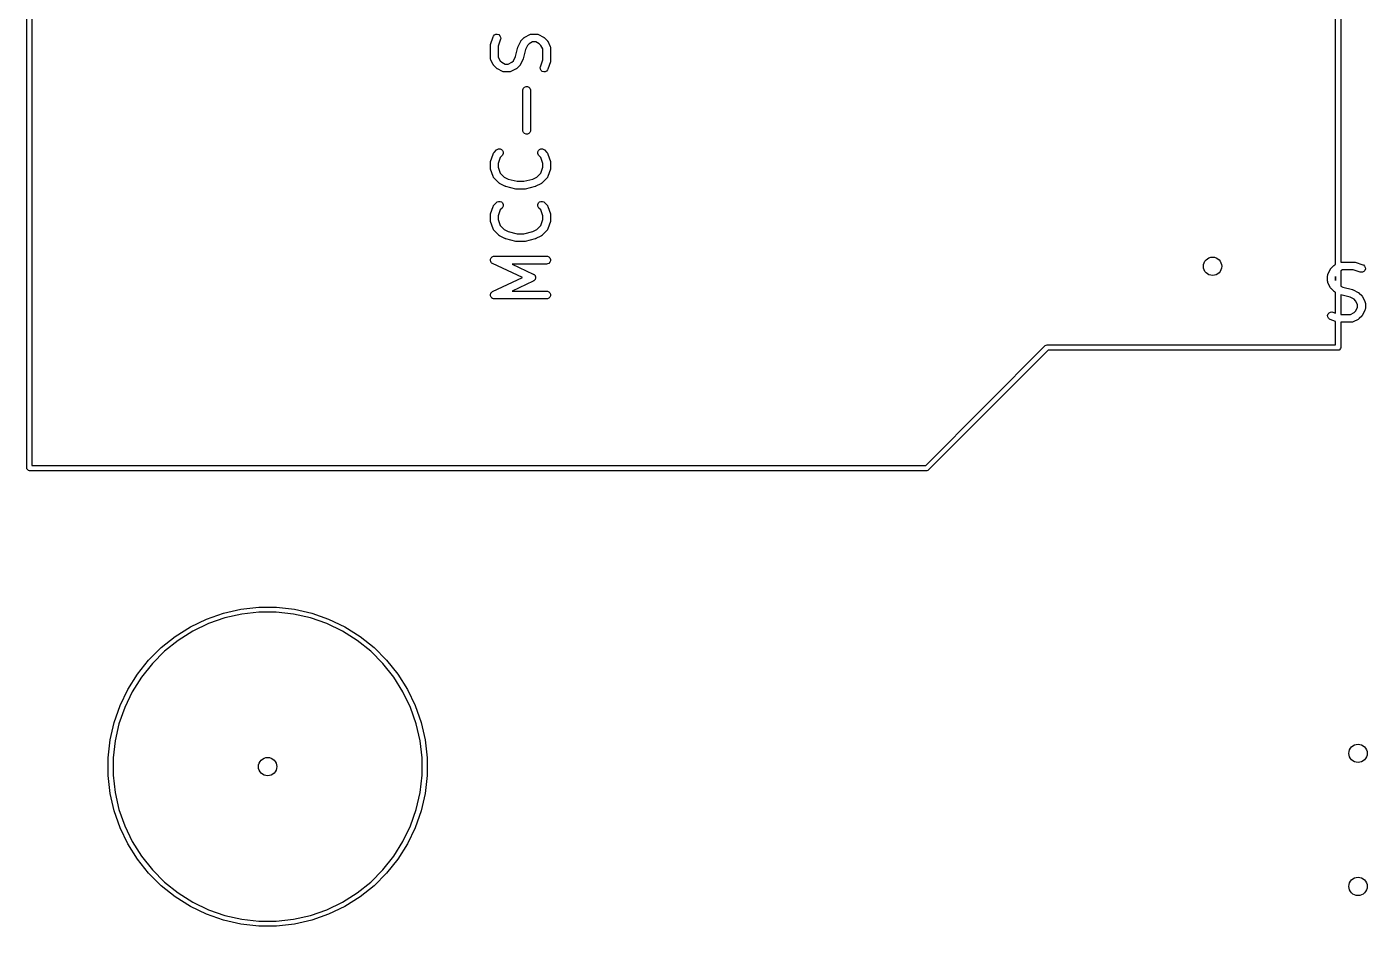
# Model space of a CAD drawing. Header units: inches. Extents: x -2.17 to 1.75, y 0.02 to 2.82.
# Drawn here: x -2.171 to -1.163, y 0.505 to 1.181 of the extents above; entities that cross this region are included whole.
import ezdxf

# ---------------------------------------------------------------- set-up
doc = ezdxf.new("R2010")
doc.units = ezdxf.units.IN
doc.header["$MEASUREMENT"] = 0
doc.layers.add('BLACK', color=250, linetype='CONTINUOUS')

msp = doc.modelspace()

# ---------------------------------------------------------------- linework, layer by layer
at = {"layer": 'BLACK', "linetype": 'CONTINUOUS'}
for p, q in [((-2.1711, 0.8494), (-2.1711, 1.8967)), ((-1.1829, 1.8967), (-1.1829, 1.0042)), ((-2.1672, 1.8947), (-2.1672, 0.8514)), ((-1.1869, 1.0024), (-1.1869, 1.8947)), ((-1.8223, 1.1678), (-1.8205, 1.1735)), ((-1.8205, 1.1735), (-1.8202, 1.174)), ((-1.8202, 1.174), (-1.8195, 1.1749)), ((-1.8195, 1.1749), (-1.8184, 1.1754)), ((-1.8184, 1.1754), (-1.8173, 1.1755)), ((-1.8173, 1.1755), (-1.8162, 1.1751)), ((-1.8149, 1.1716), (-1.8166, 1.1664)), ((-1.8162, 1.1751), (-1.8153, 1.1743)), ((-1.8153, 1.1743), (-1.8148, 1.1733)), ((-1.8147, 1.1722), (-1.8149, 1.1716)), ((-1.8148, 1.1733), (-1.8147, 1.1722)), ((-1.8016, 1.1663), (-1.7997, 1.1701)), ((-1.7997, 1.1701), (-1.7995, 1.1703)), ((-1.7995, 1.1704), (-1.7994, 1.1705)), ((-1.7995, 1.1703), (-1.7995, 1.1704)), ((-1.7994, 1.1705), (-1.7994, 1.1706)), ((-1.7994, 1.1706), (-1.7993, 1.1706)), ((-1.7993, 1.1706), (-1.7991, 1.1709)), ((-1.7991, 1.1709), (-1.7973, 1.1727)), ((-1.7973, 1.1727), (-1.797, 1.1729)), ((-1.797, 1.1729), (-1.797, 1.173)), ((-1.797, 1.173), (-1.7969, 1.173)), ((-1.7969, 1.173), (-1.7968, 1.1731)), ((-1.7968, 1.1731), (-1.7967, 1.1731)), ((-1.7967, 1.1731), (-1.7965, 1.1733)), ((-1.7965, 1.1733), (-1.7927, 1.1752)), ((-1.7907, 1.1696), (-1.7934, 1.1682)), ((-1.7927, 1.1752), (-1.7922, 1.1754)), ((-1.7922, 1.1754), (-1.7921, 1.1754)), ((-1.7921, 1.1754), (-1.792, 1.1754)), ((-1.792, 1.1754), (-1.7914, 1.1755)), ((-1.7914, 1.1755), (-1.7877, 1.1755)), ((-1.7884, 1.1696), (-1.7907, 1.1696)), ((-1.7857, 1.1682), (-1.7884, 1.1696)), ((-1.7877, 1.1755), (-1.7871, 1.1754)), ((-1.7871, 1.1754), (-1.787, 1.1754)), ((-1.787, 1.1754), (-1.7869, 1.1754)), ((-1.7869, 1.1754), (-1.7863, 1.1752)), ((-1.7863, 1.1752), (-1.7826, 1.1733)), ((-1.7826, 1.1733), (-1.7823, 1.1731)), ((-1.7823, 1.1731), (-1.7823, 1.1731)), ((-1.7823, 1.1731), (-1.7822, 1.173)), ((-1.7822, 1.173), (-1.7821, 1.173)), ((-1.7821, 1.173), (-1.7821, 1.1729)), ((-1.7821, 1.1729), (-1.7818, 1.1727)), ((-1.7818, 1.1727), (-1.78, 1.1709)), ((-1.78, 1.1709), (-1.7798, 1.1706)), ((-1.7798, 1.1706), (-1.7797, 1.1706)), ((-1.7797, 1.1706), (-1.7797, 1.1705)), ((-1.7797, 1.1705), (-1.7796, 1.1704)), ((-1.7796, 1.1704), (-1.7796, 1.1703)), ((-1.7796, 1.1703), (-1.7794, 1.1701)), ((-1.7794, 1.1701), (-1.7775, 1.1663)), ((-1.8225, 1.1673), (-1.8224, 1.1674)), ((-1.8225, 1.1672), (-1.8225, 1.1673)), ((-1.8225, 1.1669), (-1.8225, 1.1672)), ((-1.8225, 1.1575), (-1.8225, 1.1669)), ((-1.8224, 1.1675), (-1.8223, 1.1678)), ((-1.8224, 1.1674), (-1.8224, 1.1675)), ((-1.8224, 1.1675), (-1.8224, 1.1675)), ((-1.8166, 1.1664), (-1.8166, 1.1582)), ((-1.8036, 1.1586), (-1.8018, 1.1657)), ((-1.8018, 1.1658), (-1.8017, 1.166)), ((-1.8018, 1.1657), (-1.8018, 1.1658)), ((-1.8018, 1.1658), (-1.8018, 1.1658)), ((-1.8017, 1.166), (-1.8016, 1.1663)), ((-1.8016, 1.1663), (-1.8016, 1.1663)), ((-1.8016, 1.1663), (-1.8016, 1.1663)), ((-1.7961, 1.164), (-1.7979, 1.1568)), ((-1.7946, 1.167), (-1.7961, 1.164)), ((-1.7934, 1.1682), (-1.7946, 1.167)), ((-1.7845, 1.167), (-1.7857, 1.1682)), ((-1.7831, 1.1643), (-1.7845, 1.167)), ((-1.7831, 1.1561), (-1.7831, 1.1643)), ((-1.7775, 1.1663), (-1.7773, 1.1658)), ((-1.7773, 1.1658), (-1.7773, 1.1657)), ((-1.7773, 1.1657), (-1.7773, 1.1656)), ((-1.7773, 1.1656), (-1.7772, 1.165)), ((-1.7772, 1.165), (-1.7772, 1.1557)), ((-1.8224, 1.157), (-1.8225, 1.1575)), ((-1.8224, 1.1569), (-1.8224, 1.157)), ((-1.8224, 1.1567), (-1.8224, 1.1569)), ((-1.8222, 1.1562), (-1.8224, 1.1567)), ((-1.8203, 1.1525), (-1.8222, 1.1562)), ((-1.8201, 1.1522), (-1.8203, 1.1525)), ((-1.8201, 1.1521), (-1.8201, 1.1522)), ((-1.82, 1.1521), (-1.8201, 1.1521)), ((-1.82, 1.152), (-1.82, 1.1521)), ((-1.8199, 1.1519), (-1.82, 1.152)), ((-1.8197, 1.1517), (-1.8199, 1.1519)), ((-1.8179, 1.1498), (-1.8197, 1.1517)), ((-1.8176, 1.1496), (-1.8179, 1.1498)), ((-1.8175, 1.1495), (-1.8176, 1.1496)), ((-1.8176, 1.1496), (-1.8176, 1.1496)), ((-1.8174, 1.1494), (-1.8175, 1.1495)), ((-1.8171, 1.1493), (-1.8174, 1.1494)), ((-1.8174, 1.1494), (-1.8174, 1.1494)), ((-1.8134, 1.1474), (-1.8171, 1.1493)), ((-1.8166, 1.1582), (-1.8152, 1.1555)), ((-1.8152, 1.1555), (-1.814, 1.1543)), ((-1.814, 1.1543), (-1.8113, 1.153)), ((-1.8113, 1.153), (-1.809, 1.153)), ((-1.809, 1.153), (-1.8063, 1.1543)), ((-1.8032, 1.1493), (-1.807, 1.1474)), ((-1.8063, 1.1543), (-1.8051, 1.1555)), ((-1.8051, 1.1555), (-1.8036, 1.1586)), ((-1.803, 1.1494), (-1.8032, 1.1493)), ((-1.8029, 1.1494), (-1.803, 1.1494)), ((-1.8028, 1.1495), (-1.8029, 1.1494)), ((-1.8027, 1.1496), (-1.8028, 1.1495)), ((-1.8024, 1.1498), (-1.8027, 1.1496)), ((-1.8027, 1.1496), (-1.8027, 1.1496)), ((-1.8006, 1.1517), (-1.8024, 1.1498)), ((-1.8004, 1.1519), (-1.8006, 1.1517)), ((-1.8003, 1.152), (-1.8004, 1.1519)), ((-1.8002, 1.1521), (-1.8003, 1.1521)), ((-1.8003, 1.1521), (-1.8003, 1.152)), ((-1.8, 1.1525), (-1.8002, 1.1522)), ((-1.8002, 1.1522), (-1.8002, 1.1521)), ((-1.7981, 1.1562), (-1.8, 1.1525)), ((-1.798, 1.1565), (-1.7981, 1.1563)), ((-1.7981, 1.1563), (-1.7981, 1.1562)), ((-1.7981, 1.1562), (-1.7981, 1.1562)), ((-1.7979, 1.1567), (-1.798, 1.1565)), ((-1.7979, 1.1568), (-1.7979, 1.1568)), ((-1.7979, 1.1568), (-1.7979, 1.1567)), ((-1.785, 1.1504), (-1.7848, 1.151)), ((-1.7849, 1.1492), (-1.785, 1.1504)), ((-1.7844, 1.1482), (-1.7849, 1.1492)), ((-1.7848, 1.151), (-1.7831, 1.1561)), ((-1.7774, 1.1547), (-1.7792, 1.1491)), ((-1.7773, 1.155), (-1.7774, 1.1547)), ((-1.7772, 1.1553), (-1.7773, 1.1552)), ((-1.7773, 1.1552), (-1.7773, 1.1551)), ((-1.7773, 1.1551), (-1.7773, 1.155)), ((-1.7772, 1.1557), (-1.7772, 1.1554)), ((-1.7772, 1.1554), (-1.7772, 1.1553)), ((-1.8128, 1.1472), (-1.8134, 1.1474)), ((-1.8127, 1.1472), (-1.8128, 1.1472)), ((-1.8126, 1.1471), (-1.8127, 1.1472)), ((-1.812, 1.1471), (-1.8126, 1.1471)), ((-1.8083, 1.1471), (-1.812, 1.1471)), ((-1.8077, 1.1471), (-1.8083, 1.1471)), ((-1.8076, 1.1472), (-1.8077, 1.1471)), ((-1.8075, 1.1472), (-1.8076, 1.1472)), ((-1.807, 1.1474), (-1.8075, 1.1472)), ((-1.7835, 1.1475), (-1.7844, 1.1482)), ((-1.7824, 1.1471), (-1.7835, 1.1475)), ((-1.7813, 1.1472), (-1.7824, 1.1471)), ((-1.7802, 1.1477), (-1.7813, 1.1472)), ((-1.7795, 1.1486), (-1.7802, 1.1477)), ((-1.7792, 1.1491), (-1.7795, 1.1486)), ((-1.7981, 1.1337), (-1.7976, 1.1348)), ((-1.7981, 1.1332), (-1.7981, 1.1337)), ((-1.7981, 1.1032), (-1.7981, 1.1332)), ((-1.7976, 1.1348), (-1.7968, 1.1356)), ((-1.7968, 1.1356), (-1.7957, 1.1361)), ((-1.7957, 1.1361), (-1.7946, 1.1361)), ((-1.7946, 1.1361), (-1.7935, 1.1356)), ((-1.7935, 1.1356), (-1.7927, 1.1348)), ((-1.7927, 1.1348), (-1.7923, 1.1337)), ((-1.7923, 1.1337), (-1.7922, 1.1332)), ((-1.7922, 1.1332), (-1.7922, 1.1032)), ((-1.7981, 1.1026), (-1.7981, 1.1032)), ((-1.7976, 1.1015), (-1.7981, 1.1026)), ((-1.7968, 1.1007), (-1.7976, 1.1015)), ((-1.7957, 1.1003), (-1.7968, 1.1007)), ((-1.7946, 1.1003), (-1.7957, 1.1003)), ((-1.7935, 1.1007), (-1.7946, 1.1003)), ((-1.7927, 1.1015), (-1.7935, 1.1007)), ((-1.7923, 1.1026), (-1.7927, 1.1015)), ((-1.7922, 1.1032), (-1.7923, 1.1026)), ((-1.8179, 1.0884), (-1.8174, 1.0887)), ((-1.8174, 1.0887), (-1.8164, 1.0892)), ((-1.8164, 1.0892), (-1.8152, 1.0892)), ((-1.8152, 1.0892), (-1.8141, 1.0887)), ((-1.8141, 1.0887), (-1.8133, 1.0879)), ((-1.7864, 1.0879), (-1.7856, 1.0887)), ((-1.7856, 1.0887), (-1.7845, 1.0892)), ((-1.7845, 1.0892), (-1.7833, 1.0892)), ((-1.7833, 1.0892), (-1.7823, 1.0887)), ((-1.7823, 1.0887), (-1.7818, 1.0884)), ((-1.8225, 1.0792), (-1.8224, 1.0793)), ((-1.8225, 1.0791), (-1.8225, 1.0792)), ((-1.8225, 1.0788), (-1.8225, 1.0791)), ((-1.8225, 1.075), (-1.8225, 1.0788)), ((-1.8224, 1.0794), (-1.8223, 1.0797)), ((-1.8224, 1.0793), (-1.8224, 1.0794)), ((-1.8224, 1.0794), (-1.8224, 1.0794)), ((-1.8223, 1.0797), (-1.8205, 1.0853)), ((-1.8205, 1.0853), (-1.8202, 1.0859)), ((-1.8202, 1.086), (-1.8201, 1.0861)), ((-1.8202, 1.0859), (-1.8202, 1.086)), ((-1.8201, 1.0861), (-1.8197, 1.0865)), ((-1.8197, 1.0865), (-1.8179, 1.0884)), ((-1.8151, 1.0828), (-1.8166, 1.0783)), ((-1.8137, 1.0842), (-1.8151, 1.0828)), ((-1.8133, 1.0846), (-1.8137, 1.0842)), ((-1.8133, 1.0879), (-1.8129, 1.0869)), ((-1.8129, 1.0857), (-1.8133, 1.0846)), ((-1.8129, 1.0869), (-1.8129, 1.0857)), ((-1.7868, 1.0869), (-1.7864, 1.0879)), ((-1.7868, 1.0857), (-1.7868, 1.0869)), ((-1.7864, 1.0846), (-1.7868, 1.0857)), ((-1.786, 1.0842), (-1.7864, 1.0846)), ((-1.7846, 1.0828), (-1.786, 1.0842)), ((-1.7831, 1.0783), (-1.7846, 1.0828)), ((-1.7818, 1.0884), (-1.78, 1.0865)), ((-1.78, 1.0865), (-1.7796, 1.0861)), ((-1.7796, 1.0861), (-1.7795, 1.086)), ((-1.7795, 1.086), (-1.7795, 1.0859)), ((-1.7795, 1.0859), (-1.7792, 1.0853)), ((-1.7792, 1.0853), (-1.7774, 1.0797)), ((-1.7774, 1.0797), (-1.7773, 1.0794)), ((-1.7773, 1.0794), (-1.7773, 1.0794)), ((-1.7773, 1.0794), (-1.7773, 1.0793)), ((-1.7773, 1.0793), (-1.7772, 1.0792)), ((-1.7772, 1.0792), (-1.7772, 1.0791)), ((-1.7772, 1.0791), (-1.7772, 1.0788)), ((-1.7772, 1.0788), (-1.7772, 1.075)), ((-1.8225, 1.0747), (-1.8225, 1.075)), ((-1.8224, 1.0746), (-1.8225, 1.0747)), ((-1.8225, 1.0747), (-1.8225, 1.0747)), ((-1.8224, 1.0745), (-1.8224, 1.0746)), ((-1.8224, 1.0744), (-1.8224, 1.0745)), ((-1.8223, 1.0741), (-1.8224, 1.0744)), ((-1.8205, 1.0685), (-1.8223, 1.0741)), ((-1.8202, 1.068), (-1.8205, 1.0685)), ((-1.8166, 1.0783), (-1.8166, 1.0755)), ((-1.8166, 1.0755), (-1.8151, 1.071)), ((-1.8151, 1.071), (-1.8122, 1.0681)), ((-1.7875, 1.0681), (-1.7846, 1.071)), ((-1.7846, 1.071), (-1.7831, 1.0755)), ((-1.7831, 1.0755), (-1.7831, 1.0783)), ((-1.7792, 1.0685), (-1.7795, 1.068)), ((-1.7774, 1.0741), (-1.7792, 1.0685)), ((-1.7773, 1.0744), (-1.7774, 1.0741)), ((-1.7772, 1.0747), (-1.7773, 1.0746)), ((-1.7773, 1.0746), (-1.7773, 1.0745)), ((-1.7773, 1.0745), (-1.7773, 1.0744)), ((-1.7772, 1.075), (-1.7772, 1.0747)), ((-1.7772, 1.0747), (-1.7772, 1.0747)), ((-1.8202, 1.0679), (-1.8202, 1.068)), ((-1.8201, 1.0678), (-1.8202, 1.0679)), ((-1.8197, 1.0673), (-1.8201, 1.0678)), ((-1.816, 1.0636), (-1.8197, 1.0673)), ((-1.8158, 1.0634), (-1.816, 1.0636)), ((-1.8157, 1.0633), (-1.8158, 1.0634)), ((-1.8156, 1.0633), (-1.8157, 1.0633)), ((-1.8156, 1.0632), (-1.8156, 1.0633)), ((-1.8155, 1.0632), (-1.8156, 1.0632)), ((-1.8152, 1.063), (-1.8155, 1.0632)), ((-1.8115, 1.0611), (-1.8152, 1.063)), ((-1.8122, 1.0681), (-1.8091, 1.0666)), ((-1.8114, 1.0611), (-1.8115, 1.0611)), ((-1.8112, 1.061), (-1.8114, 1.0611)), ((-1.8114, 1.0611), (-1.8114, 1.0611)), ((-1.8109, 1.0609), (-1.8112, 1.061)), ((-1.8034, 1.059), (-1.8109, 1.0609)), ((-1.8109, 1.0609), (-1.8109, 1.0609)), ((-1.8109, 1.0609), (-1.8109, 1.0609)), ((-1.8091, 1.0666), (-1.8023, 1.0649)), ((-1.8033, 1.059), (-1.8034, 1.059)), ((-1.8032, 1.059), (-1.8033, 1.059)), ((-1.803, 1.059), (-1.8032, 1.059)), ((-1.8028, 1.059), (-1.803, 1.059)), ((-1.8027, 1.059), (-1.8028, 1.059)), ((-1.8028, 1.059), (-1.8028, 1.059)), ((-1.797, 1.059), (-1.8027, 1.059)), ((-1.8023, 1.0649), (-1.7974, 1.0649)), ((-1.7974, 1.0649), (-1.7906, 1.0666)), ((-1.7969, 1.059), (-1.797, 1.059)), ((-1.7967, 1.059), (-1.7969, 1.059)), ((-1.7969, 1.059), (-1.7969, 1.059)), ((-1.7965, 1.059), (-1.7967, 1.059)), ((-1.7964, 1.059), (-1.7965, 1.059)), ((-1.7963, 1.059), (-1.7964, 1.059)), ((-1.7888, 1.0609), (-1.7963, 1.059)), ((-1.7906, 1.0666), (-1.7875, 1.0681)), ((-1.7885, 1.061), (-1.7888, 1.0609)), ((-1.7888, 1.0609), (-1.7888, 1.0609)), ((-1.7888, 1.0609), (-1.7888, 1.0609)), ((-1.7883, 1.0611), (-1.7885, 1.061)), ((-1.7882, 1.0611), (-1.7883, 1.0611)), ((-1.7883, 1.0611), (-1.7883, 1.0611)), ((-1.7845, 1.063), (-1.7882, 1.0611)), ((-1.7842, 1.0632), (-1.7845, 1.063)), ((-1.7841, 1.0632), (-1.7842, 1.0632)), ((-1.784, 1.0633), (-1.7841, 1.0633)), ((-1.7841, 1.0633), (-1.7841, 1.0632)), ((-1.7839, 1.0634), (-1.784, 1.0633)), ((-1.7837, 1.0636), (-1.7839, 1.0634)), ((-1.78, 1.0673), (-1.7837, 1.0636)), ((-1.7796, 1.0678), (-1.78, 1.0673)), ((-1.7795, 1.0679), (-1.7796, 1.0678)), ((-1.7795, 1.068), (-1.7795, 1.0679)), ((-1.8197, 1.0471), (-1.8179, 1.049)), ((-1.8179, 1.049), (-1.8174, 1.0494)), ((-1.8174, 1.0494), (-1.8164, 1.0498)), ((-1.8164, 1.0498), (-1.8152, 1.0498)), ((-1.8152, 1.0498), (-1.8141, 1.0494)), ((-1.8141, 1.0494), (-1.8133, 1.0486)), ((-1.8133, 1.0486), (-1.8129, 1.0475)), ((-1.7868, 1.0475), (-1.7864, 1.0486)), ((-1.7864, 1.0486), (-1.7856, 1.0494)), ((-1.7856, 1.0494), (-1.7845, 1.0498)), ((-1.7845, 1.0498), (-1.7833, 1.0498)), ((-1.7833, 1.0498), (-1.7823, 1.0494)), ((-1.7823, 1.0494), (-1.7818, 1.049)), ((-1.7818, 1.049), (-1.78, 1.0471)), ((-1.8225, 1.0398), (-1.8224, 1.0399)), ((-1.8225, 1.0397), (-1.8225, 1.0398)), ((-1.8225, 1.0394), (-1.8225, 1.0397)), ((-1.8225, 1.0357), (-1.8225, 1.0394)), ((-1.8224, 1.0401), (-1.8223, 1.0404)), ((-1.8224, 1.04), (-1.8224, 1.0401)), ((-1.8224, 1.0399), (-1.8224, 1.04)), ((-1.8223, 1.0404), (-1.8205, 1.046)), ((-1.8205, 1.046), (-1.8202, 1.0465)), ((-1.8202, 1.0466), (-1.8201, 1.0467)), ((-1.8202, 1.0465), (-1.8202, 1.0466)), ((-1.8201, 1.0467), (-1.8197, 1.0471)), ((-1.8151, 1.0434), (-1.8166, 1.0389)), ((-1.8166, 1.0389), (-1.8166, 1.0361)), ((-1.8137, 1.0448), (-1.8151, 1.0434)), ((-1.8133, 1.0453), (-1.8137, 1.0448)), ((-1.8129, 1.0463), (-1.8133, 1.0453)), ((-1.8129, 1.0475), (-1.8129, 1.0463)), ((-1.7868, 1.0463), (-1.7868, 1.0475)), ((-1.7864, 1.0453), (-1.7868, 1.0463)), ((-1.786, 1.0448), (-1.7864, 1.0453)), ((-1.7846, 1.0434), (-1.786, 1.0448)), ((-1.7831, 1.0389), (-1.7846, 1.0434)), ((-1.7831, 1.0361), (-1.7831, 1.0389)), ((-1.78, 1.0471), (-1.7796, 1.0467)), ((-1.7796, 1.0467), (-1.7795, 1.0466)), ((-1.7795, 1.0466), (-1.7795, 1.0465)), ((-1.7795, 1.0465), (-1.7792, 1.046)), ((-1.7792, 1.046), (-1.7774, 1.0404)), ((-1.7774, 1.0404), (-1.7773, 1.0401)), ((-1.7773, 1.0401), (-1.7773, 1.04)), ((-1.7773, 1.04), (-1.7773, 1.0399)), ((-1.7773, 1.0399), (-1.7772, 1.0398)), ((-1.7772, 1.0398), (-1.7772, 1.0397)), ((-1.7772, 1.0397), (-1.7772, 1.0394)), ((-1.7772, 1.0394), (-1.7772, 1.0357)), ((-1.8225, 1.0354), (-1.8225, 1.0357)), ((-1.8225, 1.0353), (-1.8225, 1.0354)), ((-1.8224, 1.0352), (-1.8225, 1.0353)), ((-1.8224, 1.0351), (-1.8224, 1.0352)), ((-1.8224, 1.035), (-1.8224, 1.0351)), ((-1.8223, 1.0347), (-1.8224, 1.035)), ((-1.8205, 1.0291), (-1.8223, 1.0347)), ((-1.8202, 1.0286), (-1.8205, 1.0291)), ((-1.8202, 1.0285), (-1.8202, 1.0286)), ((-1.8201, 1.0284), (-1.8202, 1.0285)), ((-1.8197, 1.028), (-1.8201, 1.0284)), ((-1.8166, 1.0361), (-1.8151, 1.0316)), ((-1.8151, 1.0316), (-1.8122, 1.0287)), ((-1.8122, 1.0287), (-1.8091, 1.0272)), ((-1.7906, 1.0272), (-1.7875, 1.0287)), ((-1.7875, 1.0287), (-1.7846, 1.0316)), ((-1.7846, 1.0316), (-1.7831, 1.0361)), ((-1.7796, 1.0284), (-1.78, 1.028)), ((-1.7795, 1.0285), (-1.7796, 1.0284)), ((-1.7792, 1.0291), (-1.7795, 1.0286)), ((-1.7795, 1.0286), (-1.7795, 1.0285)), ((-1.7774, 1.0347), (-1.7792, 1.0291)), ((-1.7773, 1.035), (-1.7774, 1.0347)), ((-1.7772, 1.0353), (-1.7773, 1.0352)), ((-1.7773, 1.0352), (-1.7773, 1.0351)), ((-1.7773, 1.0351), (-1.7773, 1.035)), ((-1.7772, 1.0357), (-1.7772, 1.0354)), ((-1.7772, 1.0354), (-1.7772, 1.0353)), ((-1.816, 1.0242), (-1.8197, 1.028)), ((-1.8158, 1.024), (-1.816, 1.0242)), ((-1.8157, 1.024), (-1.8158, 1.024)), ((-1.8156, 1.0239), (-1.8157, 1.024)), ((-1.8156, 1.0238), (-1.8156, 1.0239)), ((-1.8155, 1.0238), (-1.8156, 1.0238)), ((-1.8152, 1.0237), (-1.8155, 1.0238)), ((-1.8115, 1.0218), (-1.8152, 1.0237)), ((-1.8114, 1.0218), (-1.8115, 1.0218)), ((-1.8114, 1.0217), (-1.8114, 1.0218)), ((-1.8112, 1.0217), (-1.8114, 1.0217)), ((-1.8109, 1.0216), (-1.8112, 1.0217)), ((-1.8034, 1.0197), (-1.8109, 1.0216)), ((-1.8109, 1.0216), (-1.8109, 1.0216)), ((-1.8109, 1.0216), (-1.8109, 1.0216)), ((-1.8091, 1.0272), (-1.8023, 1.0255)), ((-1.8033, 1.0197), (-1.8034, 1.0197)), ((-1.8032, 1.0196), (-1.8033, 1.0197)), ((-1.803, 1.0196), (-1.8032, 1.0196)), ((-1.8028, 1.0196), (-1.803, 1.0196)), ((-1.8027, 1.0196), (-1.8028, 1.0196)), ((-1.8028, 1.0196), (-1.8028, 1.0196)), ((-1.797, 1.0196), (-1.8027, 1.0196)), ((-1.8023, 1.0255), (-1.7974, 1.0255)), ((-1.7974, 1.0255), (-1.7906, 1.0272)), ((-1.7969, 1.0196), (-1.797, 1.0196)), ((-1.7967, 1.0196), (-1.7969, 1.0196)), ((-1.7969, 1.0196), (-1.7969, 1.0196)), ((-1.7965, 1.0196), (-1.7967, 1.0196)), ((-1.7964, 1.0197), (-1.7965, 1.0196)), ((-1.7963, 1.0197), (-1.7964, 1.0197)), ((-1.7888, 1.0216), (-1.7963, 1.0197)), ((-1.7885, 1.0217), (-1.7888, 1.0216)), ((-1.7888, 1.0216), (-1.7888, 1.0216)), ((-1.7888, 1.0216), (-1.7888, 1.0216)), ((-1.7883, 1.0217), (-1.7885, 1.0217)), ((-1.7882, 1.0218), (-1.7883, 1.0218)), ((-1.7883, 1.0218), (-1.7883, 1.0217)), ((-1.7845, 1.0237), (-1.7882, 1.0218)), ((-1.7842, 1.0238), (-1.7845, 1.0237)), ((-1.7841, 1.0238), (-1.7842, 1.0238)), ((-1.784, 1.024), (-1.7841, 1.0239)), ((-1.7841, 1.0239), (-1.7841, 1.0238)), ((-1.7839, 1.024), (-1.784, 1.024)), ((-1.7837, 1.0242), (-1.7839, 1.024)), ((-1.78, 1.028), (-1.7837, 1.0242)), ((-1.8215, 1.0078), (-1.8212, 1.0081)), ((-1.8212, 1.0081), (-1.8211, 1.0082)), ((-1.8211, 1.0082), (-1.8206, 1.0084)), ((-1.8211, 1.0082), (-1.8211, 1.0082)), ((-1.8206, 1.0084), (-1.8201, 1.0086)), ((-1.8201, 1.0086), (-1.82, 1.0086)), ((-1.82, 1.0086), (-1.82, 1.0086)), ((-1.82, 1.0086), (-1.8199, 1.0086)), ((-1.8199, 1.0086), (-1.8195, 1.0086)), ((-1.8195, 1.0086), (-1.7802, 1.0086)), ((-1.7802, 1.0086), (-1.7796, 1.0086)), ((-1.7796, 1.0086), (-1.7785, 1.0081)), ((-1.7785, 1.0081), (-1.7777, 1.0073)), ((-1.8225, 1.0052), (-1.8224, 1.0057)), ((-1.8224, 1.0052), (-1.8225, 1.0052)), ((-1.8224, 1.0064), (-1.8222, 1.0068)), ((-1.8224, 1.0063), (-1.8224, 1.0064)), ((-1.8224, 1.0062), (-1.8224, 1.0063)), ((-1.8224, 1.0057), (-1.8224, 1.0062)), ((-1.8224, 1.0051), (-1.8224, 1.0052)), ((-1.8222, 1.0046), (-1.8224, 1.0051)), ((-1.8222, 1.0068), (-1.822, 1.0073)), ((-1.8221, 1.0041), (-1.8222, 1.0046)), ((-1.822, 1.0041), (-1.8221, 1.0041)), ((-1.822, 1.0073), (-1.8219, 1.0074)), ((-1.822, 1.004), (-1.822, 1.0041)), ((-1.8216, 1.0037), (-1.822, 1.004)), ((-1.8219, 1.0074), (-1.8215, 1.0078)), ((-1.8219, 1.0074), (-1.8219, 1.0074)), ((-1.8213, 1.0033), (-1.8216, 1.0037)), ((-1.8212, 1.0032), (-1.8213, 1.0033)), ((-1.8211, 1.0032), (-1.8212, 1.0032)), ((-1.8212, 1.0032), (-1.8212, 1.0032)), ((-1.8208, 1.003), (-1.8211, 1.0032)), ((-1.7984, 0.9925), (-1.8208, 1.003)), ((-1.7802, 1.0027), (-1.8062, 1.0027)), ((-1.8062, 1.0027), (-1.7902, 0.9952)), ((-1.7796, 1.0028), (-1.7802, 1.0027)), ((-1.7785, 1.0032), (-1.7796, 1.0028)), ((-1.7777, 1.004), (-1.7785, 1.0032)), ((-1.7777, 1.0073), (-1.7773, 1.0062)), ((-1.7773, 1.0051), (-1.7777, 1.004)), ((-1.7773, 1.0062), (-1.7773, 1.0051)), ((-1.1926, 0.9951), (-1.1907, 0.9988)), ((-1.1907, 0.9988), (-1.1906, 0.9991)), ((-1.1906, 0.9991), (-1.1905, 0.9992)), ((-1.1905, 0.9992), (-1.1904, 0.9993)), ((-1.1905, 0.9992), (-1.1905, 0.9992)), ((-1.1904, 0.9994), (-1.1902, 0.9996)), ((-1.1904, 0.9993), (-1.1904, 0.9994)), ((-1.1902, 0.9996), (-1.1883, 1.0015)), ((-1.1883, 1.0015), (-1.1881, 1.0017)), ((-1.1881, 1.0017), (-1.188, 1.0017)), ((-1.188, 1.0017), (-1.1879, 1.0018)), ((-1.1879, 1.0018), (-1.1878, 1.0018)), ((-1.1878, 1.0019), (-1.1875, 1.002)), ((-1.1878, 1.0018), (-1.1878, 1.0019)), ((-1.1875, 1.002), (-1.1869, 1.0024)), ((-1.1829, 1.0042), (-1.1825, 1.0042)), ((-1.1818, 0.9983), (-1.1829, 0.9977)), ((-1.1825, 1.0042), (-1.1731, 1.0042)), ((-1.1736, 0.9983), (-1.1818, 0.9983)), ((-1.1684, 0.9966), (-1.1736, 0.9983)), ((-1.1731, 1.0042), (-1.1728, 1.0042)), ((-1.1728, 1.0042), (-1.1727, 1.0042)), ((-1.1727, 1.0042), (-1.1726, 1.0042)), ((-1.1726, 1.0042), (-1.1725, 1.0042)), ((-1.1725, 1.0042), (-1.1724, 1.0041)), ((-1.1724, 1.0041), (-1.1721, 1.0041)), ((-1.1721, 1.0041), (-1.1665, 1.0022)), ((-1.1665, 1.0022), (-1.166, 1.002)), ((-1.166, 1.002), (-1.1651, 1.0012)), ((-1.1649, 0.9979), (-1.1656, 0.9971)), ((-1.1651, 1.0012), (-1.1646, 1.0002)), ((-1.1645, 0.999), (-1.1649, 0.9979)), ((-1.1646, 1.0002), (-1.1645, 0.999)), ((-1.8208, 0.9821), (-1.7984, 0.9925)), ((-1.7902, 0.9899), (-1.8062, 0.9824)), ((-1.7902, 0.9952), (-1.79, 0.9951)), ((-1.79, 0.99), (-1.7902, 0.9899)), ((-1.79, 0.9951), (-1.7899, 0.9951)), ((-1.7899, 0.99), (-1.79, 0.99)), ((-1.7899, 0.9951), (-1.7898, 0.995)), ((-1.7898, 0.9901), (-1.7899, 0.99)), ((-1.7898, 0.995), (-1.7897, 0.9949)), ((-1.7897, 0.9902), (-1.7898, 0.9901)), ((-1.7897, 0.9949), (-1.7894, 0.9946)), ((-1.7894, 0.9905), (-1.7897, 0.9902)), ((-1.7894, 0.9946), (-1.789, 0.9943)), ((-1.789, 0.9908), (-1.7894, 0.9905)), ((-1.789, 0.9943), (-1.789, 0.9942)), ((-1.789, 0.9942), (-1.7889, 0.9941)), ((-1.7889, 0.991), (-1.789, 0.9909)), ((-1.789, 0.9909), (-1.789, 0.9908)), ((-1.7889, 0.9941), (-1.7887, 0.9937)), ((-1.7887, 0.9914), (-1.7889, 0.991)), ((-1.7887, 0.9937), (-1.7885, 0.9933)), ((-1.7885, 0.9918), (-1.7887, 0.9914)), ((-1.7885, 0.9933), (-1.7885, 0.9931)), ((-1.7885, 0.9931), (-1.7885, 0.993)), ((-1.7885, 0.993), (-1.7885, 0.9925)), ((-1.7885, 0.9925), (-1.7885, 0.9921)), ((-1.7885, 0.9921), (-1.7885, 0.992)), ((-1.7885, 0.992), (-1.7885, 0.9918)), ((-1.1929, 0.9938), (-1.1928, 0.9943)), ((-1.1929, 0.99), (-1.1929, 0.9938)), ((-1.1928, 0.9894), (-1.1929, 0.99)), ((-1.1928, 0.9945), (-1.1926, 0.9951)), ((-1.1928, 0.9944), (-1.1928, 0.9945)), ((-1.1928, 0.9943), (-1.1928, 0.9944)), ((-1.1928, 0.9893), (-1.1928, 0.9894)), ((-1.1928, 0.9892), (-1.1928, 0.9893)), ((-1.1926, 0.9887), (-1.1928, 0.9892)), ((-1.1907, 0.9849), (-1.1926, 0.9887)), ((-1.1869, 0.9934), (-1.187, 0.9931)), ((-1.187, 0.9931), (-1.187, 0.9907)), ((-1.187, 0.9907), (-1.1869, 0.9904)), ((-1.1869, 0.9904), (-1.1869, 0.9934)), ((-1.1829, 0.9977), (-1.1829, 0.9861)), ((-1.1678, 0.9965), (-1.1684, 0.9966)), ((-1.1667, 0.9965), (-1.1678, 0.9965)), ((-1.1656, 0.9971), (-1.1667, 0.9965)), ((-1.8224, 0.9794), (-1.8225, 0.9799)), ((-1.8225, 0.9799), (-1.8224, 0.9799)), ((-1.8224, 0.98), (-1.8222, 0.9805)), ((-1.8224, 0.9799), (-1.8224, 0.98)), ((-1.8224, 0.9788), (-1.8224, 0.9794)), ((-1.8224, 0.9787), (-1.8224, 0.9788)), ((-1.8224, 0.9788), (-1.8224, 0.9788)), ((-1.8222, 0.9783), (-1.8224, 0.9787)), ((-1.8222, 0.9805), (-1.8221, 0.981)), ((-1.822, 0.9778), (-1.8222, 0.9783)), ((-1.8221, 0.981), (-1.822, 0.981)), ((-1.822, 0.9811), (-1.8216, 0.9814)), ((-1.822, 0.981), (-1.822, 0.9811)), ((-1.8219, 0.9777), (-1.822, 0.9778)), ((-1.8216, 0.9814), (-1.8213, 0.9818)), ((-1.8213, 0.9818), (-1.8212, 0.9819)), ((-1.8212, 0.9819), (-1.8212, 0.9819)), ((-1.8212, 0.9819), (-1.8211, 0.9819)), ((-1.8211, 0.9819), (-1.8208, 0.9821)), ((-1.8062, 0.9824), (-1.7802, 0.9824)), ((-1.7802, 0.9824), (-1.7796, 0.9823)), ((-1.7796, 0.9823), (-1.7785, 0.9819)), ((-1.7785, 0.9819), (-1.7777, 0.9811)), ((-1.7777, 0.9778), (-1.7785, 0.977)), ((-1.7777, 0.9811), (-1.7773, 0.98)), ((-1.7773, 0.9788), (-1.7777, 0.9778)), ((-1.7773, 0.98), (-1.7773, 0.9788)), ((-1.1906, 0.9847), (-1.1907, 0.9849)), ((-1.1905, 0.9846), (-1.1906, 0.9847)), ((-1.1905, 0.9845), (-1.1905, 0.9846)), ((-1.1904, 0.9845), (-1.1905, 0.9845)), ((-1.1904, 0.9844), (-1.1904, 0.9845)), ((-1.1902, 0.9842), (-1.1904, 0.9844)), ((-1.1883, 0.9823), (-1.1902, 0.9842)), ((-1.1881, 0.9821), (-1.1883, 0.9823)), ((-1.188, 0.9821), (-1.1881, 0.9821)), ((-1.1879, 0.982), (-1.188, 0.9821)), ((-1.1878, 0.9819), (-1.1879, 0.982)), ((-1.1875, 0.9818), (-1.1878, 0.9819)), ((-1.1878, 0.9819), (-1.1878, 0.9819)), ((-1.1869, 0.9814), (-1.1875, 0.9818)), ((-1.1869, 0.9659), (-1.1869, 0.9814)), ((-1.1829, 0.9861), (-1.1814, 0.9853)), ((-1.176, 0.9779), (-1.1829, 0.9796)), ((-1.1829, 0.9796), (-1.1829, 0.9648)), ((-1.1814, 0.9853), (-1.1742, 0.9835)), ((-1.173, 0.9763), (-1.176, 0.9779)), ((-1.1742, 0.9835), (-1.1742, 0.9835)), ((-1.1742, 0.9835), (-1.1742, 0.9835)), ((-1.1742, 0.9835), (-1.1739, 0.9834)), ((-1.1739, 0.9834), (-1.1737, 0.9833)), ((-1.1737, 0.9833), (-1.1737, 0.9833)), ((-1.1737, 0.9833), (-1.1736, 0.9833)), ((-1.1736, 0.9833), (-1.1699, 0.9814)), ((-1.1699, 0.9814), (-1.1696, 0.9813)), ((-1.1696, 0.9813), (-1.1696, 0.9812)), ((-1.1696, 0.9812), (-1.1695, 0.9812)), ((-1.1695, 0.9812), (-1.1694, 0.9811)), ((-1.1694, 0.9811), (-1.1693, 0.981)), ((-1.1693, 0.981), (-1.1691, 0.9809)), ((-1.1691, 0.9809), (-1.1672, 0.979)), ((-1.1672, 0.979), (-1.1671, 0.9788)), ((-1.1671, 0.9788), (-1.167, 0.9787)), ((-1.167, 0.9787), (-1.1669, 0.9786)), ((-1.1669, 0.9786), (-1.1669, 0.9785)), ((-1.1669, 0.9785), (-1.1668, 0.9785)), ((-1.1668, 0.9785), (-1.1667, 0.9782)), ((-1.1667, 0.9782), (-1.1648, 0.9745)), ((-1.8215, 0.9773), (-1.8219, 0.9777)), ((-1.8219, 0.9777), (-1.8219, 0.9777)), ((-1.8212, 0.977), (-1.8215, 0.9773)), ((-1.8211, 0.9769), (-1.8212, 0.977)), ((-1.8206, 0.9767), (-1.8211, 0.9769)), ((-1.8211, 0.9769), (-1.8211, 0.9769)), ((-1.8201, 0.9765), (-1.8206, 0.9767)), ((-1.82, 0.9765), (-1.8201, 0.9765)), ((-1.8199, 0.9765), (-1.82, 0.9765)), ((-1.82, 0.9765), (-1.82, 0.9765)), ((-1.8195, 0.9765), (-1.8199, 0.9765)), ((-1.7802, 0.9765), (-1.8195, 0.9765)), ((-1.7796, 0.9765), (-1.7802, 0.9765)), ((-1.7785, 0.977), (-1.7796, 0.9765)), ((-1.1718, 0.9751), (-1.173, 0.9763)), ((-1.1704, 0.9724), (-1.1718, 0.9751)), ((-1.1718, 0.9674), (-1.1704, 0.9701)), ((-1.1704, 0.9701), (-1.1704, 0.9724)), ((-1.1648, 0.9681), (-1.1667, 0.9643)), ((-1.1648, 0.9745), (-1.1646, 0.9739)), ((-1.1646, 0.9686), (-1.1648, 0.9681)), ((-1.1646, 0.9739), (-1.1646, 0.9738)), ((-1.1646, 0.9738), (-1.1646, 0.9737)), ((-1.1646, 0.9737), (-1.1645, 0.9731)), ((-1.1645, 0.9694), (-1.1646, 0.9688)), ((-1.1646, 0.9688), (-1.1646, 0.9687)), ((-1.1646, 0.9687), (-1.1646, 0.9686)), ((-1.1645, 0.9731), (-1.1645, 0.9694)), ((-1.1929, 0.9641), (-1.1925, 0.9652)), ((-1.1928, 0.963), (-1.1929, 0.9641)), ((-1.1923, 0.962), (-1.1928, 0.963)), ((-1.1925, 0.9652), (-1.1918, 0.9661)), ((-1.1914, 0.9612), (-1.1923, 0.962)), ((-1.1918, 0.9661), (-1.1907, 0.9666)), ((-1.1909, 0.961), (-1.1914, 0.9612)), ((-1.1869, 0.9596), (-1.1909, 0.961)), ((-1.1907, 0.9666), (-1.1896, 0.9667)), ((-1.1896, 0.9667), (-1.189, 0.9666)), ((-1.189, 0.9666), (-1.1869, 0.9659)), ((-1.1869, 0.9419), (-1.1869, 0.9596)), ((-1.1829, 0.9648), (-1.1757, 0.9648)), ((-1.175, 0.9589), (-1.1829, 0.9589)), ((-1.1829, 0.9589), (-1.1829, 0.94)), ((-1.1757, 0.9648), (-1.173, 0.9662)), ((-1.1744, 0.959), (-1.175, 0.9589)), ((-1.1743, 0.959), (-1.1744, 0.959)), ((-1.1742, 0.959), (-1.1743, 0.959)), ((-1.1736, 0.9593), (-1.1742, 0.959)), ((-1.1699, 0.9611), (-1.1736, 0.9593)), ((-1.173, 0.9662), (-1.1718, 0.9674)), ((-1.1696, 0.9613), (-1.1699, 0.9611)), ((-1.1695, 0.9614), (-1.1696, 0.9613)), ((-1.1696, 0.9613), (-1.1696, 0.9613)), ((-1.1694, 0.9614), (-1.1695, 0.9614)), ((-1.1693, 0.9615), (-1.1694, 0.9614)), ((-1.1691, 0.9617), (-1.1693, 0.9615)), ((-1.1672, 0.9636), (-1.1691, 0.9617)), ((-1.1671, 0.9638), (-1.1672, 0.9636)), ((-1.167, 0.9638), (-1.1671, 0.9638)), ((-1.1669, 0.9639), (-1.167, 0.9638)), ((-1.1668, 0.9641), (-1.1669, 0.964)), ((-1.1669, 0.964), (-1.1669, 0.9639)), ((-1.1667, 0.9643), (-1.1668, 0.9641)), ((-1.4951, 0.8514), (-1.4052, 0.9414)), ((-1.403, 0.938), (-1.4929, 0.848)), ((-1.4052, 0.9414), (-1.4045, 0.9418)), ((-1.4045, 0.9418), (-1.4038, 0.9419)), ((-1.4038, 0.9419), (-1.1869, 0.9419)), ((-1.1849, 0.938), (-1.403, 0.938)), ((-1.1841, 0.9381), (-1.1849, 0.938)), ((-1.1831, 0.9392), (-1.1841, 0.9381)), ((-1.1829, 0.94), (-1.1831, 0.9392)), ((-2.171, 0.8487), (-2.1711, 0.8494)), ((-2.1699, 0.8476), (-2.171, 0.8487)), ((-2.1691, 0.8474), (-2.1699, 0.8476)), ((-1.4943, 0.8474), (-2.1691, 0.8474)), ((-2.1672, 0.8514), (-1.4951, 0.8514)), ((-1.4936, 0.8476), (-1.4943, 0.8474)), ((-1.4929, 0.848), (-1.4936, 0.8476)), ((-2.0481, 0.7301), (-2.0359, 0.7359)), ((-2.0359, 0.7359), (-2.0232, 0.7404)), ((-2.0222, 0.7368), (-2.0345, 0.7325)), ((-2.0232, 0.7404), (-2.0101, 0.7434)), ((-2.0095, 0.7397), (-2.0222, 0.7368)), ((-2.0101, 0.7434), (-1.9967, 0.7449)), ((-1.9965, 0.7411), (-2.0095, 0.7397)), ((-1.9967, 0.7449), (-1.9833, 0.7449)), ((-1.9835, 0.7411), (-1.9965, 0.7411)), ((-1.9705, 0.7397), (-1.9835, 0.7411)), ((-1.9833, 0.7449), (-1.9699, 0.7434)), ((-1.9578, 0.7368), (-1.9705, 0.7397)), ((-1.9699, 0.7434), (-1.9568, 0.7404)), ((-1.9455, 0.7325), (-1.9578, 0.7368)), ((-1.9568, 0.7404), (-1.9441, 0.7359)), ((-1.9441, 0.7359), (-1.9319, 0.7301)), ((-2.0595, 0.7229), (-2.0481, 0.7301)), ((-2.0463, 0.7268), (-2.0573, 0.7199)), ((-2.0345, 0.7325), (-2.0463, 0.7268)), ((-1.9337, 0.7268), (-1.9455, 0.7325)), ((-1.9227, 0.7199), (-1.9337, 0.7268)), ((-1.9319, 0.7301), (-1.9205, 0.7229)), ((-2.07, 0.7145), (-2.0595, 0.7229)), ((-2.0573, 0.7199), (-2.0675, 0.7117)), ((-1.9125, 0.7117), (-1.9227, 0.7199)), ((-1.9205, 0.7229), (-1.91, 0.7145)), ((-2.0795, 0.705), (-2.07, 0.7145)), ((-2.0675, 0.7117), (-2.0767, 0.7025)), ((-1.9033, 0.7025), (-1.9125, 0.7117)), ((-1.91, 0.7145), (-1.9005, 0.705)), ((-2.0879, 0.6945), (-2.0795, 0.705)), ((-2.0767, 0.7025), (-2.0849, 0.6923)), ((-1.8951, 0.6923), (-1.9033, 0.7025)), ((-1.9005, 0.705), (-1.8921, 0.6945)), ((-2.0951, 0.6831), (-2.0879, 0.6945)), ((-2.0849, 0.6923), (-2.0918, 0.6813)), ((-1.8882, 0.6813), (-1.8951, 0.6923)), ((-1.8921, 0.6945), (-1.8849, 0.6831)), ((-2.1009, 0.6709), (-2.0951, 0.6831)), ((-2.0918, 0.6813), (-2.0975, 0.6695)), ((-1.8825, 0.6695), (-1.8882, 0.6813)), ((-1.8849, 0.6831), (-1.8791, 0.6709)), ((-2.1054, 0.6582), (-2.1009, 0.6709)), ((-2.0975, 0.6695), (-2.1018, 0.6572)), ((-1.8782, 0.6572), (-1.8825, 0.6695)), ((-1.8791, 0.6709), (-1.8746, 0.6582)), ((-2.1084, 0.6451), (-2.1054, 0.6582)), ((-2.1018, 0.6572), (-2.1047, 0.6445)), ((-1.8753, 0.6445), (-1.8782, 0.6572)), ((-1.8746, 0.6582), (-1.8716, 0.6451)), ((-2.1099, 0.6317), (-2.1084, 0.6451)), ((-2.1047, 0.6445), (-2.1061, 0.6315)), ((-1.8739, 0.6315), (-1.8753, 0.6445)), ((-1.8716, 0.6451), (-1.8701, 0.6317)), ((-2.1099, 0.6315), (-2.1099, 0.6317)), ((-2.1099, 0.6183), (-2.1099, 0.6315)), ((-2.1061, 0.6315), (-2.1061, 0.6185)), ((-1.8739, 0.6185), (-1.8739, 0.6315)), ((-1.8701, 0.6317), (-1.8701, 0.6183)), ((-2.1084, 0.6049), (-2.1099, 0.6183)), ((-2.1061, 0.6185), (-2.1047, 0.6055)), ((-1.8753, 0.6055), (-1.8739, 0.6185)), ((-1.8701, 0.6183), (-1.8716, 0.6049)), ((-2.1054, 0.5918), (-2.1084, 0.6049)), ((-2.1047, 0.6055), (-2.1018, 0.5928)), ((-1.8782, 0.5928), (-1.8753, 0.6055)), ((-1.8716, 0.6049), (-1.8746, 0.5918)), ((-2.1009, 0.5791), (-2.1054, 0.5918)), ((-2.1018, 0.5928), (-2.0975, 0.5805)), ((-1.8825, 0.5805), (-1.8782, 0.5928)), ((-1.8746, 0.5918), (-1.8791, 0.5791)), ((-2.0951, 0.5669), (-2.1009, 0.5791)), ((-2.0975, 0.5805), (-2.0918, 0.5687)), ((-1.8882, 0.5687), (-1.8825, 0.5805)), ((-1.8791, 0.5791), (-1.8849, 0.5669)), ((-2.0879, 0.5555), (-2.0951, 0.5669)), ((-2.0918, 0.5687), (-2.0849, 0.5577)), ((-1.8951, 0.5577), (-1.8882, 0.5687)), ((-1.8849, 0.5669), (-1.8921, 0.5555)), ((-2.0795, 0.545), (-2.0879, 0.5555)), ((-2.0849, 0.5577), (-2.0767, 0.5475)), ((-1.9033, 0.5475), (-1.8951, 0.5577)), ((-1.8921, 0.5555), (-1.9005, 0.545)), ((-2.07, 0.5355), (-2.0795, 0.545)), ((-2.0767, 0.5475), (-2.0675, 0.5383)), ((-1.9125, 0.5383), (-1.9033, 0.5475)), ((-1.9005, 0.545), (-1.91, 0.5355)), ((-2.0595, 0.5271), (-2.07, 0.5355)), ((-2.0675, 0.5383), (-2.0573, 0.5301)), ((-1.9227, 0.5301), (-1.9125, 0.5383)), ((-1.91, 0.5355), (-1.9205, 0.5271)), ((-2.0481, 0.5199), (-2.0595, 0.5271)), ((-2.0573, 0.5301), (-2.0463, 0.5232)), ((-1.9337, 0.5232), (-1.9227, 0.5301)), ((-1.9205, 0.5271), (-1.9319, 0.5199)), ((-2.0359, 0.5141), (-2.0481, 0.5199)), ((-2.0463, 0.5232), (-2.0345, 0.5175)), ((-2.0345, 0.5175), (-2.0222, 0.5132)), ((-1.9578, 0.5132), (-1.9455, 0.5175)), ((-1.9455, 0.5175), (-1.9337, 0.5232)), ((-1.9319, 0.5199), (-1.9441, 0.5141)), ((-2.0232, 0.5096), (-2.0359, 0.5141)), ((-2.0101, 0.5066), (-2.0232, 0.5096)), ((-2.0222, 0.5132), (-2.0095, 0.5103)), ((-1.9967, 0.5051), (-2.0101, 0.5066)), ((-2.0095, 0.5103), (-1.9965, 0.5089)), ((-1.9833, 0.5051), (-1.9967, 0.5051)), ((-1.9965, 0.5089), (-1.9835, 0.5089)), ((-1.9835, 0.5089), (-1.9705, 0.5103)), ((-1.9699, 0.5066), (-1.9833, 0.5051)), ((-1.9705, 0.5103), (-1.9578, 0.5132)), ((-1.9568, 0.5096), (-1.9699, 0.5066)), ((-1.9441, 0.5141), (-1.9568, 0.5096))]:
    msp.add_line(p, q, dxfattribs=at)
at = {"layer": 'BLACK'}
for centre in [(-1.2794, 1.001), (-1.2794, 1.001), (-1.17, 0.635), (-1.17, 0.635), (-1.99, 0.625), (-1.99, 0.625), (-1.17, 0.535), (-1.17, 0.535)]:
    msp.add_circle(centre, 0.00689, dxfattribs=at)

doc.saveas('drawing.dxf')
